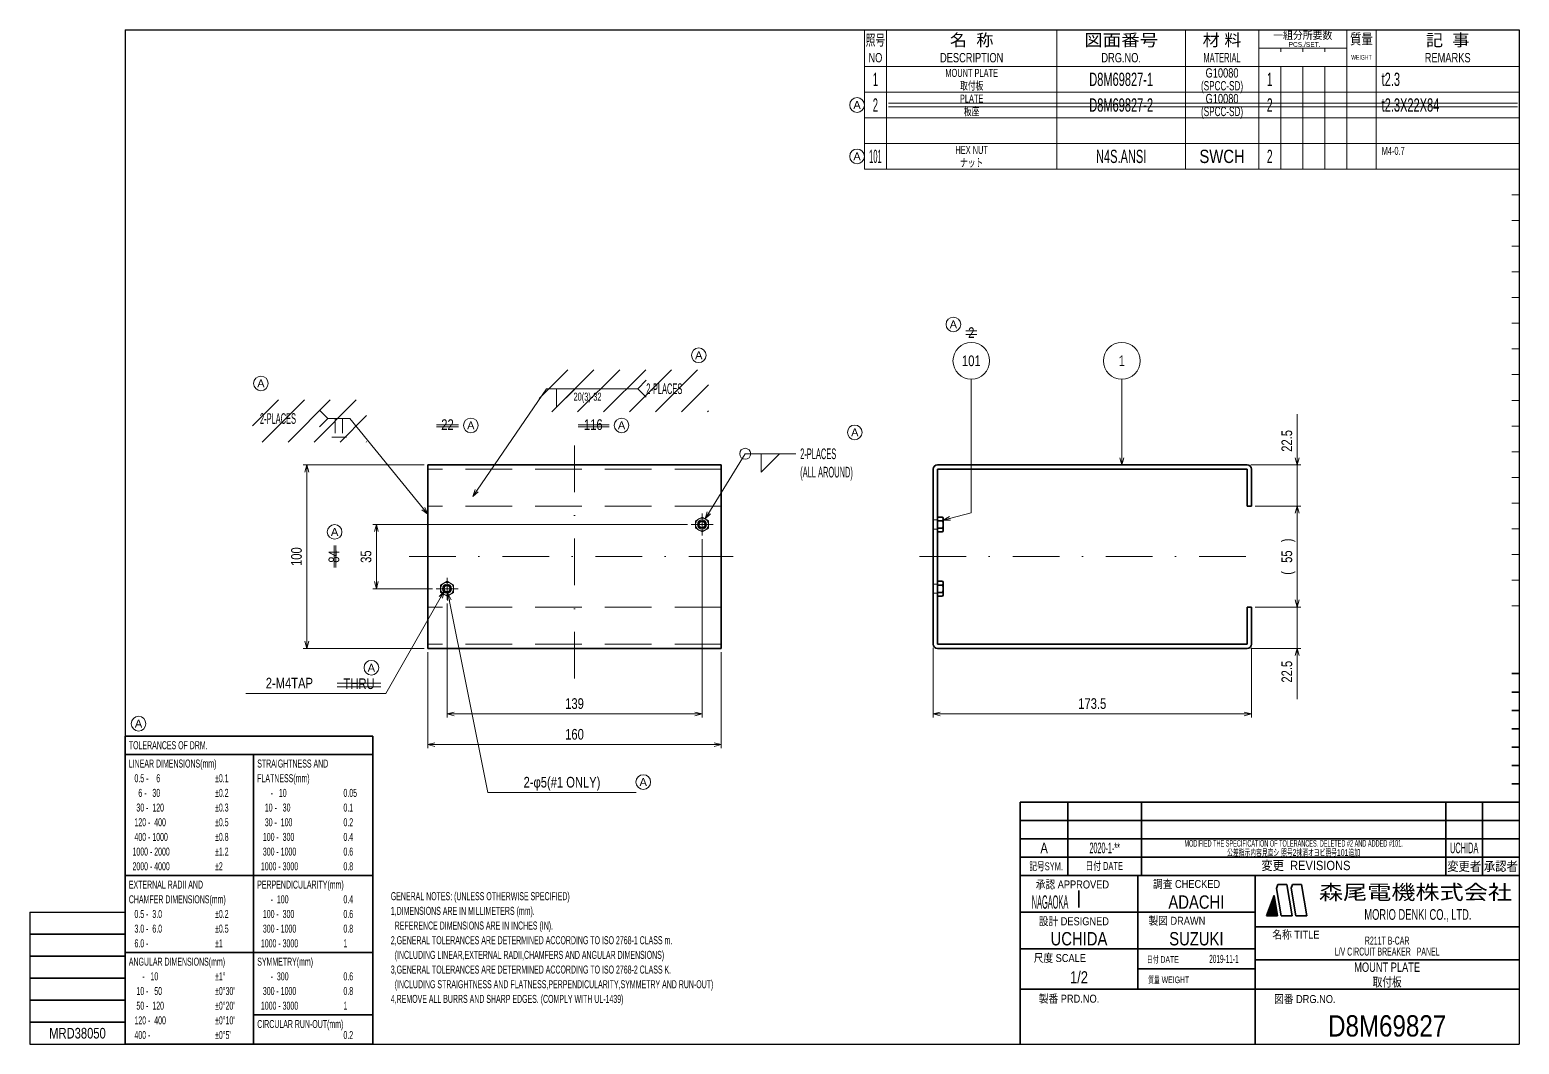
# Model space of a CAD drawing. Header units: millimetres. Extents: x 7 to 913, y 10 to 287.
# Drawn here: x 507 to 913, y 10.2 to 286.8 of the extents above; entities that cross this region are included whole.
import ezdxf
from ezdxf.enums import TextEntityAlignment as Align

# ---------------------------------------------------------------- set-up
doc = ezdxf.new("R2010")
doc.units = ezdxf.units.MM
doc.linetypes.add('DASHDOT', pattern=[25.3, 12.7, -6.3, 0, -6.3])
doc.linetypes.add('DASHED', pattern=[19, 12.7, -6.3])
for name, color, linetype in [('GR1_05', 7, 'Continuous'), ('GR1_06', 7, 'Continuous'), ('GR1_09', 7, 'Continuous'), ('GR1_15', 7, 'Continuous'), ('GR1_16', 7, 'Continuous'), ('図面枠D8M', 7, 'Continuous'), ('表題、部品表_01', 7, 'Continuous'), ('表題、部品表_02', 7, 'Continuous'), ('表題、部品表_03', 7, 'Continuous'), ('表題、部品表_Layer1', 7, 'Continuous')]:
    doc.layers.add(name, color=color, linetype=linetype)
doc.styles.add('HG丸ｺﾞｼｯｸM-PRO', font='')
doc.styles.get('HG丸ｺﾞｼｯｸM-PRO').set_extended_font_data('HG丸ｺﾞｼｯｸM-PRO')
pattern_1 = [(45, (0, 0), (-3.535534, 3.535534), [])]

# ---------------------------------------------------------------- blocks, each defined once
blk = doc.blocks.new('FXTIP_ARROW_S')
at = {"color": 0, "linetype": 'Continuous', "lineweight": -2}
for q in [(-1, 0), (-0.97, 0.26), (-0.97, -0.26)]:
    blk.add_line((0, 0), q, dxfattribs=at)
blk = doc.blocks.new('FXTIP_ARROW_E')
at = {"color": 0, "linetype": 'Continuous', "lineweight": -2}
for q in [(-1, 0), (-0.97, 0.26), (-0.97, -0.26)]:
    blk.add_line((0, 0), q, dxfattribs=at)
blk = doc.blocks.new('BLKF048')
at = {"layer": 'GR1_05', "color": 4, "linetype": 'Continuous', "lineweight": 13}
for p, q in [((590.28, 180.79), (590.28, 176.79)), ((592.28, 180.79), (592.28, 176.79)), ((589.32, 175.72), (593.32, 175.72))]:
    blk.add_line(p, q, dxfattribs=at)
blk = doc.blocks.new('BLKF049')
at = {"layer": 'GR1_06', "color": 3, "linetype": 'Continuous', "lineweight": 35}
for p, q in [((753.25, 167), (753.25, 119.3)), ((838.85, 168.15), (754.4, 168.15)), ((754.4, 119.3), (754.4, 167)), ((838.85, 167), (754.4, 167)), ((838.85, 167), (838.85, 156.9)), ((840, 156.9), (840, 167)), ((840, 156.9), (838.85, 156.9)), ((838.85, 129.4), (838.85, 119.3)), ((840, 129.4), (838.85, 129.4)), ((840, 119.3), (840, 129.4)), ((838.85, 119.3), (754.4, 119.3)), ((838.85, 118.15), (754.4, 118.15))]:
    blk.add_line(p, q, dxfattribs=at)
for centre, start, end in [((754.4, 167), 90, 180), ((838.85, 167), 0, 90), ((754.4, 119.3), 180, 270), ((838.85, 119.3), 270, 0)]:
    blk.add_arc(centre, 1.15, start, end, dxfattribs=at)
blk = doc.blocks.new('BLKF051')
at = {"layer": '図面枠D8M', "color": 4, "linetype": 'Continuous', "lineweight": 13}
for p, q in [((844.778471, 46.998727), (846.524087, 48.744343)), ((844.8594, 47.221078), (846.502888, 48.864566)), ((844.940329, 47.443428), (846.48169, 48.984789)), ((845.021258, 47.665778), (846.460491, 49.105012)), ((845.102186, 47.888128), (846.439293, 49.225235)), ((845.183115, 48.110479), (846.418094, 49.345457)), ((845.264044, 48.332829), (846.396896, 49.46568)), ((845.344973, 48.555179), (846.375697, 49.585903)), ((845.425902, 48.777529), (846.354499, 49.706126)), ((845.506831, 48.999879), (846.3333, 49.826349)), ((845.58776, 49.22223), (846.312102, 49.946572)), ((845.668689, 49.44458), (846.290903, 50.066794)), ((845.749617, 49.66693), (846.269705, 50.187017)), ((845.830546, 49.88928), (846.248506, 50.30724)), ((845.911475, 50.111631), (846.227307, 50.427463)), ((845.992404, 50.333981), (846.206109, 50.547686)), ((846.073333, 50.556331), (846.18491, 50.667909)), ((846.154262, 50.778681), (846.163712, 50.788131)), ((844.157871, 45.246757), (846.693675, 47.782561)), ((844.211969, 45.442276), (846.672477, 47.902784)), ((844.292898, 45.664626), (846.651278, 48.023006)), ((844.299292, 45.246757), (846.714874, 47.662338)), ((844.373827, 45.886976), (846.63008, 48.143229)), ((844.440714, 45.246757), (846.736072, 47.542115)), ((844.454756, 46.109327), (846.608881, 48.263452)), ((844.535684, 46.331677), (846.587682, 48.383675)), ((844.582135, 45.246757), (846.757271, 47.421892)), ((844.616613, 46.554027), (846.566484, 48.503898)), ((844.697542, 46.776377), (846.545285, 48.624121)), ((844.723556, 45.246757), (846.778469, 47.301669)), ((844.864978, 45.246757), (846.799668, 47.181447)), ((845.006399, 45.246757), (846.820866, 47.061224)), ((845.147821, 45.246757), (846.842065, 46.941001)), ((845.289242, 45.246757), (846.863263, 46.820778)), ((845.430663, 45.246757), (846.884462, 46.700555)), ((845.572085, 45.246757), (846.90566, 46.580332)), ((845.713506, 45.246757), (846.926859, 46.46011)), ((845.854927, 45.246757), (846.948057, 46.339887)), ((845.996349, 45.246757), (846.969256, 46.219664)), ((846.13777, 45.246757), (846.990455, 46.099441)), ((846.279191, 45.246757), (847.011653, 45.979218)), ((846.420613, 45.246757), (847.032852, 45.858995)), ((846.562034, 45.246757), (847.05405, 45.738773)), ((846.703455, 45.246757), (847.075249, 45.61855)), ((846.844877, 45.246757), (847.096447, 45.498327)), ((846.986298, 45.246757), (847.117646, 45.378104)), ((847.12772, 45.246757), (847.138844, 45.257881))]:
    blk.add_line(p, q, dxfattribs=at)
blk = doc.blocks.new('BLKF050')
at = {"layer": '図面枠D8M', "color": 2, "linetype": 'Continuous', "lineweight": 25}
for p, q in [((533, 286.75), (913, 286.75)), ((533, 286.75), (533, 10.25)), ((913, 286.75), (913, 10.25)), ((507, 46.25), (507, 10.25)), ((507, 46.25), (533, 46.25)), ((507, 10.25), (913, 10.25))]:
    blk.add_line(p, q, dxfattribs=at)
at = {"layer": '図面枠D8M', "color": 4, "linetype": 'Continuous', "lineweight": 13}
for p, q in [((913, 269.75), (911, 269.75)), ((913, 262.75), (911, 262.75)), ((913, 255.75), (911, 255.75)), ((913, 248.75), (911, 248.75)), ((913, 241.75), (911, 241.75)), ((913, 234.75), (911, 234.75)), ((913, 227.75), (911, 227.75)), ((913, 220.75), (911, 220.75)), ((913, 213.75), (911, 213.75)), ((913, 206.75), (911, 206.75)), ((913, 199.75), (911, 199.75)), ((913, 192.75), (911, 192.75)), ((913, 185.75), (911, 185.75)), ((913, 178.75), (911, 178.75)), ((913, 171.75), (911, 171.75)), ((913, 164.75), (911, 164.75)), ((913, 157.75), (911, 157.75)), ((913, 150.75), (911, 150.75)), ((913, 143.75), (911, 143.75)), ((913, 136.75), (911, 136.75)), ((911, 129.75), (913, 129.75))]:
    blk.add_line(p, q, dxfattribs=at)
at = {"layer": '図面枠D8M', "color": 3, "linetype": 'Continuous', "lineweight": 35}
for p, q in [((913, 111.25), (911, 111.25)), ((913, 106.25), (911, 106.25)), ((913, 101.25), (911, 101.25)), ((913, 96.25), (911, 96.25)), ((913, 91.25), (911, 91.25)), ((913, 86.25), (911, 86.25)), ((913, 81.25), (911, 81.25)), ((777, 76.25), (913, 76.25)), ((777, 76.25), (777, 10.25)), ((790, 76.25), (790, 56.25)), ((810, 76.25), (810, 56.25)), ((893, 76.25), (893, 56.25)), ((903, 76.25), (903, 56.25)), ((777, 71.25), (913, 71.25)), ((777, 66.25), (913, 66.25)), ((777, 61.25), (913, 61.25)), ((777, 56.25), (913, 56.25)), ((809, 56.25), (809, 25.25)), ((841, 56.25), (841, 10.25)), ((846.84, 52.65), (847.23, 53.75)), ((847.23, 53.75), (849.64, 53.75)), ((851.14, 45.25), (849.64, 53.75)), ((851.18, 53.75), (850.82, 52.76)), ((851.18, 53.75), (853.64, 53.75)), ((855.14, 45.25), (853.64, 53.75)), ((793, 52.17), (793, 47.48)), ((844.14, 45.25), (846.16, 50.8)), ((847.14, 45.25), (846.16, 50.8)), ((848.14, 45.25), (846.84, 52.65)), ((852.14, 45.25), (850.82, 52.76)), ((777, 46.25), (841, 46.25)), ((844.14, 45.25), (847.14, 45.25)), ((848.14, 45.25), (851.14, 45.25)), ((852.14, 45.25), (855.14, 45.25)), ((841, 42.25), (913, 42.25)), ((507, 40.25), (533, 40.25)), ((507, 34.25), (533, 34.25)), ((777, 36.25), (841, 36.25)), ((841, 33.25), (913, 33.25)), ((809, 30.75), (841, 30.75)), ((507, 28.25), (533, 28.25)), ((777, 25.25), (913, 25.25)), ((507, 22.25), (533, 22.25)), ((533, 16.25), (507, 16.25))]:
    blk.add_line(p, q, dxfattribs=at)
at = {"layer": '図面枠D8M', "color": 4, "linetype": 'Continuous', "lineweight": 13}
blk.add_blockref('BLKF051', (0, 0), dxfattribs=at)
at = {"layer": '図面枠D8M', "color": 4, "linetype": 'Continuous', "lineweight": 13, "style": 'HG丸ｺﾞｼｯｸM-PRO'}
for s, height, width, p in [('記号SYM.', 2.182, 0.69227, (784.03, 58.74)), ('日付 DATE', 2.182, 0.692507, (799.87, 58.83)), ('変更  REVISIONS', 2.5455, 0.887352, (854.85, 58.97)), ('変更者', 2.545, 0.887717, (898, 58.75)), ('承認者', 2.545, 0.887717, (908, 58.75)), ('承認 APPROVED', 2.1818, 0.863151, (791.21, 53.79)), ('調査 CHECKED', 2.182, 0.863174, (822.34, 53.92)), ('設計 DESIGNED', 2.1818, 0.862613, (791.61, 43.76)), ('製図 DRAWN', 2.182, 0.863099, (819.7, 43.9)), ('名称 TITLE', 2.182, 0.862489, (852.13, 40.11)), ('尺度 SCALE', 2.182, 0.862581, (787.78, 33.74)), ('日付 DATE', 1.818, 0.618255, (815.88, 33.34)), ('質量 WEIGHT', 1.818, 0.618812, (817.46, 27.8)), ('製番 PRD.NO.', 2.182, 0.863299, (790.29, 22.66)), ('図番 DRG.NO.', 2.182, 0.863083, (854.56, 22.56))]:
    blk.add_text(s, height=height, dxfattribs=dict(at, width=width)).set_placement(p, align=Align.MIDDLE_CENTER)
at = {"layer": '図面枠D8M', "color": 2, "linetype": 'Continuous', "lineweight": 25, "style": 'HG丸ｺﾞｼｯｸM-PRO', "width": 1.206081}
blk.add_text('森尾電機株式会社', height=4, dxfattribs=at).set_placement((884.72, 51.68), align=Align.MIDDLE_CENTER)
at = {"layer": '図面枠D8M', "color": 3, "linetype": 'Continuous', "lineweight": 35, "style": 'HG丸ｺﾞｼｯｸM-PRO', "width": 0.652197}
blk.add_text('MORIO DENKI CO., LTD.', height=2.9091, dxfattribs=at).set_placement((885.38, 45.61), align=Align.MIDDLE_CENTER)
blk = doc.blocks.new('BLKF052')
at = {"layer": '図面枠D8M', "color": 3, "linetype": 'Continuous', "lineweight": 35, "style": 'HG丸ｺﾞｼｯｸM-PRO'}
for s, height, width, p in [('A', 2.91, 0.782973, (783.5, 63.75)), ('2020-1-**', 2.909, 0.488281, (800, 63.75)), ('MODIFIED THE SPECIFICATION OF TOLERANCES. DELETED #2 AND ADDED #101.', 1.8182, 0.497779, (851.5, 65)), ('UCHIDA', 2.909, 0.415827, (898, 63.75)), ('NAGAOKA', 3.636, 0.414524, (785.11, 49)), ('ADACHI', 3.636, 0.830909, (825, 49)), ('UCHIDA', 3.636, 0.830691, (793, 39)), ('SUZUKI', 3.636, 0.831098, (825, 39)), ('L/V CIRCUIT BREAKER\u3000PANEL', 2.1818, 0.522183, (877, 35.5)), ('R211T B-CAR', 2.1818, 0.521736, (877, 38.5)), ('2019-11-1', 2.182, 0.482367, (832.5, 33.5)), ('MOUNT PLATE', 2.5455, 0.741539, (877, 31.25)), ('1/2', 3.273, 0.80628, (793, 28.5)), ('D8M69827', 5.818, 0.845432, (877, 15.25))]:
    blk.add_text(s, height=height, dxfattribs=dict(at, width=width)).set_placement(p, align=Align.MIDDLE_CENTER)
blk = doc.blocks.new('BLKF053')
at = {"layer": '表題、部品表_02', "color": 4, "linetype": 'Continuous', "lineweight": 13}
for p, q in [((734.5, 276.75), (734.5, 269.75)), ((734.5, 276.75), (913, 276.75)), ((740.5, 276.75), (740.5, 269.75)), ((787, 276.75), (787, 269.75)), ((822, 276.75), (822, 269.75)), ((842, 276.75), (842, 269.75)), ((848, 276.75), (848, 269.75)), ((854, 276.75), (854, 269.75)), ((860, 269.75), (860, 276.75)), ((866, 276.75), (866, 269.75)), ((874, 276.75), (874, 269.75)), ((913, 276.75), (913, 269.75)), ((734.5, 269.75), (913, 269.75))]:
    blk.add_line(p, q, dxfattribs=at)
blk = doc.blocks.new('BLKF055')
at = {"layer": '表題、部品表_02', "color": 4, "linetype": 'Continuous', "lineweight": 13}
for p, q in [((734.5, 269.75), (734.5, 262.75)), ((734.5, 269.75), (913, 269.75)), ((740.5, 269.75), (740.5, 262.75)), ((787, 269.75), (787, 262.75)), ((822, 269.75), (822, 262.75)), ((842, 269.75), (842, 262.75)), ((848, 269.75), (848, 262.75)), ((854, 269.75), (854, 262.75)), ((860, 262.75), (860, 269.75)), ((866, 269.75), (866, 262.75)), ((874, 269.75), (874, 262.75)), ((913, 269.75), (913, 262.75)), ((734.5, 262.75), (913, 262.75))]:
    blk.add_line(p, q, dxfattribs=at)
blk = doc.blocks.new('BLKF058')
at = {"layer": '表題、部品表_01', "color": 4, "linetype": 'Continuous', "lineweight": 13}
for p, q in [((734.5, 286.75), (734.5, 276.75)), ((734.5, 286.75), (913, 286.75)), ((740.5, 286.75), (740.5, 276.75)), ((787, 286.75), (787, 276.75)), ((822, 286.75), (822, 276.75)), ((842, 286.75), (842, 276.75)), ((866, 286.75), (866, 276.75)), ((874, 286.75), (874, 276.75)), ((913, 286.75), (913, 276.75)), ((842, 281.75), (866, 281.75)), ((848, 280.75), (848, 281.75)), ((854, 281.75), (854, 280.75)), ((860, 281.75), (860, 280.75)), ((734.5, 276.75), (913, 276.75))]:
    blk.add_line(p, q, dxfattribs=at)
at = {"layer": '表題、部品表_01', "color": 3, "linetype": 'Continuous', "lineweight": 35, "style": 'HG丸ｺﾞｼｯｸM-PRO'}
for s, height, width, p in [('照号', 2.909, 0.651535, (737.5, 283.95)), ('名  称', 3.273, 1.042426, (763.75, 283.95)), ('図面番号', 3.273, 1.127518, (804.5, 283.95)), ('材 料', 3.273, 1.042439, (832, 283.95)), ('一組分所要数', 2.036, 0.966638, (854, 285.25)), ('質量', 2.909, 0.781842, (870, 284.25)), ('記  事', 3.273, 1.042426, (893.5, 283.95)), ('NO', 2.545, 0.740841, (737.5, 279.15)), ('DESCRIPTION', 2.5455, 0.741365, (763.75, 279.15)), ('DRG.NO.', 2.545, 0.741189, (804.5, 279.15)), ('MATERIAL', 2.545, 0.594756, (832, 279.15)), ('PCS./SET.', 1.309, 0.862935, (854.5, 282.75)), ('REMARKS', 2.545, 0.742803, (893.5, 279.15)), ('WEIGHT', 1.309, 0.635507, (870, 279.25))]:
    blk.add_text(s, height=height, dxfattribs=dict(at, width=width)).set_placement(p, align=Align.MIDDLE_CENTER)
blk = doc.blocks.new('BLKF057')
at = {"layer": '表題、部品表_01', "color": 3, "linetype": 'Continuous', "lineweight": 13}
blk.add_blockref('BLKF058', (0, 0), dxfattribs=at)
blk = doc.blocks.new('BLKF059')
at = {"layer": '図面枠D8M', "color": 3, "linetype": 'Continuous', "lineweight": 35}
for p, q in [((533, 94.25), (600.5, 94.25)), ((533, 94.25), (533, 10.25)), ((600.5, 10.25), (600.5, 94.25)), ((533, 89.25), (600.5, 89.25)), ((568, 10.25), (568, 89.25)), ((533, 56.25), (568, 56.25)), ((568, 56.25), (600.5, 56.25)), ((533, 35.25), (568, 35.25)), ((568, 35.25), (600.5, 35.25)), ((568, 18.25), (600.5, 18.25)), ((533, 10.25), (600.5, 10.25))]:
    blk.add_line(p, q, dxfattribs=at)
at = {"layer": '図面枠D8M', "color": 4, "linetype": 'Continuous', "lineweight": 13, "style": 'HG丸ｺﾞｼｯｸM-PRO'}
for s, height, width, p in [('TOLERANCES OF DRM.', 2.1818, 0.522208, (534, 91.75)), ('LINEAR DIMENSIONS(mm)', 2.1818, 0.521664, (534, 86.75)), ('STRAIGHTNESS AND', 2.1818, 0.521949, (569, 86.75)), (' 0.5 -    6', 2.1818, 0.524049, (535, 82.75)), ('±0.1', 2.182, 0.52198, (557.5, 82.75)), ('FLATNESS(mm)', 2.1818, 0.521994, (569, 82.75)), ('   6 -   30', 2.1818, 0.52397, (535, 78.75)), ('±0.2', 2.182, 0.52198, (557.5, 78.75)), ('     -   10', 2.1818, 0.524651, (570, 78.75)), ('0.05', 2.182, 0.52205, (592.5, 78.75)), ('  30 -  120', 2.1818, 0.522893, (535, 74.75)), ('±0.3', 2.182, 0.52198, (557.5, 74.75)), ('  10 -   30', 2.1818, 0.523391, (570, 74.75)), ('0.1', 2.182, 0.522424, (592.5, 74.75)), (' 120 -  400', 2.1818, 0.52246, (535, 70.75)), ('±0.5', 2.182, 0.52198, (557.5, 70.75)), ('  30 -  100', 2.1818, 0.522893, (570, 70.75)), ('0.2', 2.182, 0.522424, (592.5, 70.75)), (' 400 - 1000', 2.1818, 0.52208, (535, 66.75)), ('±0.8', 2.182, 0.52198, (557.5, 66.75)), (' 100 -  300', 2.1818, 0.52246, (570, 66.75)), ('0.4', 2.182, 0.522424, (592.5, 66.75)), ('1000 - 2000', 2.1818, 0.521744, (535, 62.75)), ('±1.2', 2.182, 0.52198, (557.5, 62.75)), (' 300 - 1000', 2.1818, 0.52208, (570, 62.75)), ('0.6', 2.182, 0.522424, (592.5, 62.75)), ('2000 - 4000', 2.1818, 0.521744, (535, 58.75)), ('±2', 2.182, 0.521216, (557.5, 58.75)), ('1000 - 3000', 2.1818, 0.521744, (570, 58.75)), ('0.8', 2.182, 0.522424, (592.5, 58.75)), ('EXTERNAL RADII AND', 2.1818, 0.522426, (534, 53.75)), ('PERPENDICULARITY(mm)', 2.1818, 0.521822, (569, 53.75)), ('CHAMFER DIMENSIONS(mm)', 2.1818, 0.521615, (534, 49.75)), ('     -  100', 2.1818, 0.52397, (570, 49.75)), ('0.4', 2.182, 0.522424, (592.5, 49.75)), (' 0.5 -  3.0', 2.1818, 0.523514, (535, 45.75)), ('±0.2', 2.182, 0.52198, (557.5, 45.75)), (' 100 -  300', 2.1818, 0.52246, (570, 45.75)), ('0.6', 2.182, 0.522424, (592.5, 45.75)), (' 3.0 -  6.0', 2.1818, 0.523514, (535, 41.75)), ('±0.5', 2.182, 0.52198, (557.5, 41.75)), (' 300 - 1000', 2.1818, 0.52208, (570, 41.75)), ('0.8', 2.182, 0.522424, (592.5, 41.75)), (' 6.0 -', 2.182, 0.523279, (535, 37.75)), ('±1', 2.182, 0.521216, (557.5, 37.75)), ('1000 - 3000', 2.1818, 0.521744, (570, 37.75)), ('1', 2.18, 0.521199, (592.5, 37.75)), ('ANGULAR DIMENSIONS(mm)', 2.1818, 0.521887, (534, 32.75)), ('SYMMETRY(mm)', 2.1818, 0.521222, (569, 32.75)), ('     -   10', 2.1818, 0.524651, (535, 28.75)), ('±1°', 2.182, 0.52122, (557.5, 28.75)), ('     -  300', 2.1818, 0.52397, (570, 28.75)), ('0.6', 2.182, 0.522424, (592.5, 28.75)), ('  10 -   50', 2.1818, 0.523391, (535, 24.75)), ("±0°30'", 2.182, 0.521679, (557.5, 24.75)), (' 300 - 1000', 2.1818, 0.52208, (570, 24.75)), ('0.8', 2.182, 0.522424, (592.5, 24.75)), ('  50 -  120', 2.1818, 0.522893, (535, 20.75)), ("±0°20'", 2.182, 0.521679, (557.5, 20.75)), ('1000 - 3000', 2.1818, 0.521744, (570, 20.75)), ('1', 2.18, 0.521199, (592.5, 20.75)), (' 120 -  400', 2.1818, 0.52246, (535, 16.75)), ("±0°10'", 2.182, 0.521679, (557.5, 16.75)), ('CIRCULAR RUN-OUT(mm)', 2.1818, 0.521639, (569, 15.75)), (' 400 -', 2.182, 0.52234, (535, 12.75)), ("±0°5'", 2.182, 0.521776, (557.5, 12.75)), ('0.2', 2.182, 0.522424, (592.5, 12.75))]:
    blk.add_text(s, height=height, dxfattribs=dict(at, width=width)).set_placement(p, align=Align.MIDDLE_LEFT)
blk = doc.blocks.new('BLKF060')
at = {"layer": '表題、部品表_Layer1', "color": 4, "linetype": 'Continuous', "lineweight": 13}
blk.add_circle((536.64, 97.62), 2, dxfattribs=at)
at = {"layer": '表題、部品表_Layer1', "color": 4, "linetype": 'Continuous', "lineweight": 13, "style": 'HG丸ｺﾞｼｯｸM-PRO', "width": 1.042301}
blk.add_text('A', height=2.18, dxfattribs=at).set_placement((536.64, 97.62), align=Align.MIDDLE_CENTER)
blk = doc.blocks.new('BLKF061')
at = {"layer": '表題、部品表_02', "color": 4, "linetype": 'Continuous', "lineweight": 13}
for p, q in [((734.5, 255.75), (734.5, 248.75)), ((734.5, 255.75), (913, 255.75)), ((740.5, 255.75), (740.5, 248.75)), ((787, 255.75), (787, 248.75)), ((822, 255.75), (822, 248.75)), ((842, 255.75), (842, 248.75)), ((848, 255.75), (848, 248.75)), ((854, 255.75), (854, 248.75)), ((860, 248.75), (860, 255.75)), ((866, 255.75), (866, 248.75)), ((874, 255.75), (874, 248.75)), ((913, 255.75), (913, 248.75)), ((734.5, 248.75), (913, 248.75))]:
    blk.add_line(p, q, dxfattribs=at)
blk = doc.blocks.new('BLKF063')
at = {"layer": '表題、部品表_02', "color": 4, "linetype": 'Continuous', "lineweight": 13}
for p, q in [((734.5, 262.75), (734.5, 255.75)), ((734.5, 262.75), (913, 262.75)), ((740.5, 262.75), (740.5, 255.75)), ((787, 262.75), (787, 255.75)), ((822, 262.75), (822, 255.75)), ((842, 262.75), (842, 255.75)), ((848, 262.75), (848, 255.75)), ((854, 262.75), (854, 255.75)), ((860, 255.75), (860, 262.75)), ((866, 262.75), (866, 255.75)), ((874, 262.75), (874, 255.75)), ((913, 262.75), (913, 255.75)), ((734.5, 255.75), (913, 255.75))]:
    blk.add_line(p, q, dxfattribs=at)
blk = doc.blocks.new('BLKF064')
at = {"layer": '表題、部品表_Layer1', "color": 4, "linetype": 'Continuous', "lineweight": 13}
blk.add_circle((732.5, 252.25), 2, dxfattribs=at)
at = {"layer": '表題、部品表_Layer1', "color": 4, "linetype": 'Continuous', "lineweight": 13, "style": 'HG丸ｺﾞｼｯｸM-PRO', "width": 1.042301}
blk.add_text('A', height=2.18, dxfattribs=at).set_placement((732.5, 252.25), align=Align.MIDDLE_CENTER)
blk = doc.blocks.new('BLKF065')
at = {"layer": '表題、部品表_Layer1', "color": 4, "linetype": 'Continuous', "lineweight": 13}
blk.add_circle((732.5, 266.25), 2, dxfattribs=at)
at = {"layer": '表題、部品表_Layer1', "color": 4, "linetype": 'Continuous', "lineweight": 13, "style": 'HG丸ｺﾞｼｯｸM-PRO', "width": 1.042301}
blk.add_text('A', height=2.18, dxfattribs=at).set_placement((732.5, 266.25), align=Align.MIDDLE_CENTER)
blk = doc.blocks.new('BLKF066')
at = {"layer": 'GR1_05', "color": 4, "linetype": 'Continuous', "lineweight": 13}
blk.add_circle((689.36, 198.03), 2, dxfattribs=at)
at = {"layer": 'GR1_05', "color": 4, "linetype": 'Continuous', "lineweight": 13, "style": 'HG丸ｺﾞｼｯｸM-PRO', "width": 1.042301}
blk.add_text('A', height=2.18, dxfattribs=at).set_placement((689.36, 198.03), align=Align.MIDDLE_CENTER)
blk = doc.blocks.new('BLKF067')
at = {"layer": 'GR1_05', "color": 4, "linetype": 'Continuous', "lineweight": 13}
blk.add_circle((590.1, 149.89), 2, dxfattribs=at)
at = {"layer": 'GR1_05', "color": 4, "linetype": 'Continuous', "lineweight": 13, "style": 'HG丸ｺﾞｼｯｸM-PRO', "width": 1.042301}
blk.add_text('A', height=2.18, rotation=360, dxfattribs=at).set_placement((590.1, 149.89), align=Align.MIDDLE_CENTER)
blk = doc.blocks.new('BLKF068')
at = {"layer": 'GR1_05', "color": 4, "linetype": 'Continuous', "lineweight": 13}
blk.add_circle((627.22, 178.91), 2, dxfattribs=at)
at = {"layer": 'GR1_05', "color": 4, "linetype": 'Continuous', "lineweight": 13, "style": 'HG丸ｺﾞｼｯｸM-PRO', "width": 1.042301}
blk.add_text('A', height=2.18, rotation=360, dxfattribs=at).set_placement((627.22, 178.91), align=Align.MIDDLE_CENTER)
blk = doc.blocks.new('BLKF069')
at = {"layer": 'GR1_05', "color": 4, "linetype": 'Continuous', "lineweight": 13}
blk.add_circle((668.31, 178.91), 2, dxfattribs=at)
at = {"layer": 'GR1_05', "color": 4, "linetype": 'Continuous', "lineweight": 13, "style": 'HG丸ｺﾞｼｯｸM-PRO', "width": 1.042301}
blk.add_text('A', height=2.18, rotation=360, dxfattribs=at).set_placement((668.31, 178.91), align=Align.MIDDLE_CENTER)
blk = doc.blocks.new('BLKF070')
at = {"layer": 'GR1_09', "color": 4, "linetype": 'DASHED', "lineweight": 13}
for p, q in [((620.74, 136.42), (618.99, 135.41)), ((618.99, 135.41), (618.99, 133.39)), ((622.49, 135.41), (620.74, 136.42)), ((622.49, 133.39), (622.49, 135.41)), ((618.99, 133.39), (620.74, 132.38)), ((620.74, 132.38), (622.49, 133.39))]:
    blk.add_line(p, q, dxfattribs=at)
blk.add_circle((620.74, 134.4), 1.75, dxfattribs=at)
at = {"layer": 'GR1_09', "color": 201, "linetype": 'Continuous', "lineweight": 13}
for radius in [1, 0.8]:
    blk.add_circle((620.74, 134.4), radius, dxfattribs=at)
blk = doc.blocks.new('BLKF071')
at = {"layer": 'GR1_09', "color": 4, "linetype": 'DASHED', "lineweight": 13}
for p, q in [((690.24, 153.92), (688.49, 152.91)), ((688.49, 152.91), (688.49, 150.89)), ((688.49, 150.89), (690.24, 149.88)), ((691.99, 152.91), (690.24, 153.92)), ((690.24, 149.88), (691.99, 150.89)), ((691.99, 150.89), (691.99, 152.91))]:
    blk.add_line(p, q, dxfattribs=at)
blk.add_circle((690.24, 151.9), 1.75, dxfattribs=at)
at = {"layer": 'GR1_09', "color": 201, "linetype": 'Continuous', "lineweight": 13}
for radius in [1, 0.8]:
    blk.add_circle((690.24, 151.9), radius, dxfattribs=at)
blk = doc.blocks.new('BLKF072')
at = {"layer": 'GR1_05', "color": 4, "linetype": 'Continuous', "lineweight": 13}
blk.add_circle((570, 190.35), 2, dxfattribs=at)
at = {"layer": 'GR1_05', "color": 4, "linetype": 'Continuous', "lineweight": 13, "style": 'HG丸ｺﾞｼｯｸM-PRO', "width": 1.042301}
blk.add_text('A', height=2.18, rotation=360, dxfattribs=at).set_placement((570, 190.35), align=Align.MIDDLE_CENTER)
blk = doc.blocks.new('BLKF073')
at = {"layer": 'GR1_05', "color": 4, "linetype": 'Continuous', "lineweight": 13}
blk.add_circle((758.76, 206.43), 2, dxfattribs=at)
at = {"layer": 'GR1_05', "color": 4, "linetype": 'Continuous', "lineweight": 13, "style": 'HG丸ｺﾞｼｯｸM-PRO', "width": 1.042301}
blk.add_text('A', height=2.18, rotation=360, dxfattribs=at).set_placement((758.76, 206.43), align=Align.MIDDLE_CENTER)
blk = doc.blocks.new('BLKF074')
at = {"layer": 'GR1_05', "color": 4, "linetype": 'Continuous', "lineweight": 13}
blk.add_circle((731.89, 177.01), 2, dxfattribs=at)
at = {"layer": 'GR1_05', "color": 4, "linetype": 'Continuous', "lineweight": 13, "style": 'HG丸ｺﾞｼｯｸM-PRO', "width": 1.042301}
blk.add_text('A', height=2.18, dxfattribs=at).set_placement((731.89, 177.01), align=Align.MIDDLE_CENTER)
blk = doc.blocks.new('BLKF075')
at = {"layer": 'GR1_05', "color": 4, "linetype": 'Continuous', "lineweight": 13}
blk.add_circle((600.11, 112.86), 2, dxfattribs=at)
at = {"layer": 'GR1_05', "color": 4, "linetype": 'Continuous', "lineweight": 13, "style": 'HG丸ｺﾞｼｯｸM-PRO', "width": 1.042301}
blk.add_text('A', height=2.18, rotation=360, dxfattribs=at).set_placement((600.11, 112.86), align=Align.MIDDLE_CENTER)
blk = doc.blocks.new('BLKF076')
at = {"layer": 'GR1_09', "color": 3, "linetype": 'Continuous', "lineweight": 35}
for p, q in [((754.4, 153.65), (754.55, 153.92)), ((754.4, 150.15), (754.4, 153.65)), ((754.55, 153.92), (755.84, 153.92)), ((755.84, 152.91), (754.55, 152.91)), ((755.84, 150.89), (754.55, 150.89)), ((755.84, 153.92), (756, 153.65)), ((756, 153.65), (756, 150.15)), ((754.55, 149.88), (754.4, 150.15)), ((755.84, 149.88), (754.55, 149.88)), ((756, 150.15), (755.84, 149.88))]:
    blk.add_line(p, q, dxfattribs=at)
for centre, radius, start, end in [((755.29, 153.42), 0.895, 145.6158, 214.3842), ((757.74, 151.9), 3.34, 162.412, 197.588), ((755.29, 150.39), 0.895, 145.6158, 214.3842), ((755.1, 153.42), 0.895, 325.6158, 34.3842), ((752.65, 151.9), 3.34, 342.412, 17.588), ((755.1, 150.39), 0.895, 325.6158, 34.3842)]:
    blk.add_arc(centre, radius, start, end, dxfattribs=at)
blk = doc.blocks.new('BLKF077')
at = {"layer": 'GR1_09', "color": 3, "linetype": 'Continuous', "lineweight": 35}
for p, q in [((754.4, 136.15), (754.55, 136.42)), ((754.4, 132.65), (754.4, 136.15)), ((754.55, 136.42), (755.84, 136.42)), ((755.84, 135.41), (754.55, 135.41)), ((755.84, 136.42), (756, 136.15)), ((756, 136.15), (756, 132.65)), ((754.55, 132.38), (754.4, 132.65)), ((755.84, 133.39), (754.55, 133.39)), ((755.84, 132.38), (754.55, 132.38)), ((756, 132.65), (755.84, 132.38))]:
    blk.add_line(p, q, dxfattribs=at)
for centre, radius, start, end in [((755.29, 135.92), 0.895, 145.6158, 214.3842), ((757.74, 134.4), 3.34, 162.412, 197.588), ((755.1, 135.92), 0.895, 325.6158, 34.3842), ((752.65, 134.4), 3.34, 342.412, 17.588), ((755.29, 132.89), 0.895, 145.6158, 214.3842), ((755.1, 132.89), 0.895, 325.6158, 34.3842)]:
    blk.add_arc(centre, radius, start, end, dxfattribs=at)
blk = doc.blocks.new('BLKF078')
at = {"layer": 'GR1_05', "color": 4, "linetype": 'Continuous', "lineweight": 13}
blk.add_circle((674.22, 81.7), 2, dxfattribs=at)
at = {"layer": 'GR1_05', "color": 4, "linetype": 'Continuous', "lineweight": 13, "style": 'HG丸ｺﾞｼｯｸM-PRO', "width": 1.042301}
blk.add_text('A', height=2.18, rotation=360, dxfattribs=at).set_placement((674.22, 81.7), align=Align.MIDDLE_CENTER)

msp = doc.modelspace()

# ---------------------------------------------------------------- hatches: boundary and pattern name
at = {"layer": 'GR1_05', "linetype": 'Continuous', "lineweight": 13}
h = msp.add_hatch(dxfattribs=at)
h.set_pattern_fill('_USER', color=4, scale=5, angle=45, style=0, pattern_type=0)
h.set_pattern_definition(pattern_1)
h.paths.add_polyline_path([(692.05, 194.06), (647.78, 194.06), (644.94, 182.58), (692.05, 182.58)], flags=0)
h = msp.add_hatch(dxfattribs=at)
h.set_pattern_fill('_USER', color=4, scale=5, angle=45, style=0, pattern_type=0)
h.set_pattern_definition(pattern_1)
h.paths.add_polyline_path([(598.8, 185.87), (569.49, 185.87), (566.65, 174.39), (598.8, 174.39)], flags=0)

# ---------------------------------------------------------------- linework, layer by layer
at = {"layer": 'GR1_05', "color": 4, "linetype": 'Continuous', "lineweight": 13}
for p, q in [((762.17, 204.71), (765.13, 204.71)), ((762.17, 203.71), (765.13, 203.71)), ((675.02, 191.21), (672.72, 188.92)), ((627.74, 159.54), (647.83, 188.92)), ((647.83, 188.92), (672.72, 188.92)), ((650.62, 188.92), (650.62, 183.92)), ((650.62, 183.92), (655.62, 188.92)), ((675.02, 186.63), (672.72, 188.92)), ((585.96, 183.08), (588.25, 180.79)), ((585.96, 178.49), (588.25, 180.79)), ((594.24, 180.79), (588.25, 180.79)), ((615.49, 154.75), (594.24, 180.79)), ((617.9, 179.05), (623.82, 179.05)), ((656.5, 179.05), (664.92, 179.05)), ((617.9, 178.55), (623.82, 178.55)), ((656.5, 178.55), (664.92, 178.55)), ((589.96, 140.22), (589.96, 146.14)), ((590.46, 140.22), (590.46, 146.14)), ((590.81, 108.69), (602.65, 108.69)), ((590.81, 107.69), (602.65, 107.69))]:
    msp.add_line(p, q, dxfattribs=at)
at = {"layer": 'GR1_06', "color": 4, "linetype": 'DASHDOT', "lineweight": 13}
for p, q in [((655.49, 109.96), (655.49, 175.31)), ((690.24, 154.9), (690.24, 148.9)), ((693.24, 151.9), (687.24, 151.9)), ((610.44, 143.15), (698.72, 143.15)), ((749.55, 143.15), (843.2, 143.15)), ((623.74, 134.4), (617.74, 134.4)), ((620.74, 137.4), (620.74, 131.4))]:
    msp.add_line(p, q, dxfattribs=at)
at = {"layer": 'GR1_06', "color": 4, "linetype": 'Continuous', "lineweight": 13}
for p, q in [((691.11, 153.42), (702.01, 171.18)), ((702.01, 171.18), (715.85, 171.18)), ((706.33, 171.18), (706.33, 166.18)), ((706.33, 166.18), (711.33, 171.18))]:
    msp.add_line(p, q, dxfattribs=at)
at = {"layer": 'GR1_06', "color": 3, "linetype": 'Continuous', "lineweight": 35}
for p, q in [((615.49, 118.15), (615.49, 168.15)), ((695.49, 168.15), (615.49, 168.15)), ((695.49, 118.15), (695.49, 168.15)), ((695.49, 118.15), (615.49, 118.15))]:
    msp.add_line(p, q, dxfattribs=at)
at = {"layer": 'GR1_06', "color": 4, "linetype": 'DASHED', "lineweight": 13}
for p, q in [((695.49, 167), (615.49, 167)), ((695.49, 156.9), (615.49, 156.9)), ((754.4, 153.15), (753.25, 153.15)), ((754.4, 150.65), (753.25, 150.65)), ((754.4, 135.65), (753.25, 135.65)), ((754.4, 133.15), (753.25, 133.15)), ((695.49, 129.4), (615.49, 129.4)), ((695.49, 119.3), (615.49, 119.3))]:
    msp.add_line(p, q, dxfattribs=at)
at = {"layer": 'GR1_06', "color": 4, "linetype": 'Continuous', "lineweight": 13}
msp.add_circle((702.01, 171.18), 1.5, dxfattribs=at)
at = {"layer": 'GR1_06', "color": 201, "linetype": 'Continuous', "lineweight": 13}
for centre in [(690.24, 151.9), (620.74, 134.4)]:
    msp.add_circle(centre, 1.25, dxfattribs=at)
at = {"layer": 'GR1_15', "color": 6, "linetype": 'Continuous', "lineweight": 13}
for p, q in [((763.65, 155.13), (763.65, 191.52)), ((804.67, 168.15), (804.67, 191.52)), ((756, 153.05), (763.65, 155.13))]:
    msp.add_line(p, q, dxfattribs=at)
for centre in [(763.65, 196.52), (804.67, 196.52)]:
    msp.add_circle(centre, 5, dxfattribs=at)
at = {"layer": 'GR1_16', "color": 254, "linetype": 'Continuous', "lineweight": 13}
for p, q in [((852.48, 168.15), (852.48, 181.99)), ((614.49, 168.15), (581.51, 168.15)), ((582.51, 118.15), (582.51, 168.15)), ((839.85, 168.15), (853.48, 168.15)), ((852.48, 156.9), (852.48, 168.15)), ((841, 156.9), (853.48, 156.9)), ((852.48, 129.4), (852.48, 156.9)), ((686.24, 151.9), (600.47, 151.9)), ((601.47, 134.4), (601.47, 151.9)), ((690.24, 147.9), (690.24, 99.27)), ((616.74, 134.4), (600.47, 134.4)), ((620.74, 130.4), (620.74, 99.27)), ((841, 129.4), (853.48, 129.4)), ((852.48, 118.15), (852.48, 129.4)), ((614.49, 118.15), (581.51, 118.15)), ((753.25, 118.3), (753.25, 99.27)), ((839.85, 118.15), (853.48, 118.15)), ((840, 118.3), (840, 99.27)), ((852.48, 104.31), (852.48, 118.15)), ((615.49, 117.15), (615.49, 90.9)), ((695.49, 117.15), (695.49, 90.9)), ((620.74, 100.27), (690.24, 100.27)), ((753.25, 100.27), (840, 100.27)), ((615.49, 91.9), (695.49, 91.9))]:
    msp.add_line(p, q, dxfattribs=at)
at = {"layer": 'GR1_16', "color": 4, "linetype": 'Continuous', "lineweight": 13}
for p, q in [((619.98, 133.74), (604.02, 105.85)), ((620.98, 133.18), (631.83, 78.84)), ((604.02, 105.85), (565.92, 105.85)), ((631.83, 78.84), (672.31, 78.84))]:
    msp.add_line(p, q, dxfattribs=at)
at = {"layer": '表題、部品表_Layer1', "color": 4, "linetype": 'Continuous', "lineweight": 13}
for p, q in [((741.12, 266.75), (912.5, 266.75)), ((741.12, 265.75), (912.5, 265.75))]:
    msp.add_line(p, q, dxfattribs=at)

# ---------------------------------------------------------------- block references
at = {"layer": 'GR1_05', "color": 4, "linetype": 'Continuous', "lineweight": 13}
for name in ['BLKF073', 'BLKF066', 'BLKF072', 'BLKF048', 'BLKF068', 'BLKF069', 'BLKF074', 'BLKF067', 'BLKF075', 'BLKF078']:
    msp.add_blockref(name, (0, 0), dxfattribs=at)
at = {"layer": 'GR1_05', "color": 4, "linetype": 'Continuous', "lineweight": 13, "xscale": 2, "yscale": 2}
for p, rotation in [((627.74, 159.54), 235.6313944359738), ((615.49, 154.75), 309.2151177779391)]:
    msp.add_blockref('FXTIP_ARROW_S', p, dxfattribs=dict(at, rotation=rotation))
at = {"layer": 'GR1_06', "color": 3, "linetype": 'Continuous', "lineweight": 35}
msp.add_blockref('BLKF049', (0, 0), dxfattribs=at)
at = {"layer": 'GR1_06', "color": 4, "linetype": 'Continuous', "lineweight": 13, "xscale": 2, "yscale": 2, "rotation": 238.4610399166797}
msp.add_blockref('FXTIP_ARROW_S', (691.11, 153.42), dxfattribs=at)
at = {"layer": 'GR1_09', "color": 4, "linetype": 'DASHED', "lineweight": 13}
for name in ['BLKF071', 'BLKF070']:
    msp.add_blockref(name, (0, 0), dxfattribs=at)
at = {"layer": 'GR1_09', "color": 3, "linetype": 'Continuous', "lineweight": 35}
for name in ['BLKF076', 'BLKF077']:
    msp.add_blockref(name, (0, 0), dxfattribs=at)
at = {"layer": 'GR1_15', "color": 6, "linetype": 'Continuous', "lineweight": 13, "xscale": 2, "yscale": 2}
for p, rotation in [((804.67, 168.15), 270), ((756, 153.05), 195.1917287770937)]:
    msp.add_blockref('FXTIP_ARROW_S', p, dxfattribs=dict(at, rotation=rotation))
at = {"layer": 'GR1_16', "color": 254, "linetype": 'Continuous', "lineweight": 13, "xscale": 2, "yscale": 2}
for name, p, rotation in [('FXTIP_ARROW_E', (582.51, 168.15), 90), ('FXTIP_ARROW_S', (852.48, 168.15), 270), ('FXTIP_ARROW_E', (852.48, 156.9), 90), ('FXTIP_ARROW_E', (601.47, 151.9), 90), ('FXTIP_ARROW_S', (601.47, 134.4), 270), ('FXTIP_ARROW_S', (852.48, 129.4), 270), ('FXTIP_ARROW_S', (582.51, 118.15), 270), ('FXTIP_ARROW_E', (852.48, 118.15), 90), ('FXTIP_ARROW_S', (620.74, 100.27), 180), ('FXTIP_ARROW_E', (690.24, 100.27), 360), ('FXTIP_ARROW_S', (753.25, 100.27), 180), ('FXTIP_ARROW_E', (840, 100.27), 360), ('FXTIP_ARROW_S', (615.49, 91.9), 180), ('FXTIP_ARROW_E', (695.49, 91.9), 360)]:
    msp.add_blockref(name, p, dxfattribs=dict(at, rotation=rotation))
at = {"layer": 'GR1_16', "color": 4, "linetype": 'Continuous', "lineweight": 13, "xscale": 2, "yscale": 2}
for p, rotation in [((619.98, 133.74), 60.22771826552706), ((620.98, 133.18), 101.2873128146085)]:
    msp.add_blockref('FXTIP_ARROW_S', p, dxfattribs=dict(at, rotation=rotation))
at = {"layer": '図面枠D8M', "color": 4, "linetype": 'Continuous', "lineweight": 35}
msp.add_blockref('BLKF050', (0, 0), dxfattribs=at)
at = {"layer": '図面枠D8M', "color": 4, "linetype": 'Continuous', "lineweight": 13}
msp.add_blockref('BLKF059', (0, 0), dxfattribs=at)
at = {"layer": '図面枠D8M', "color": 3, "linetype": 'Continuous', "lineweight": 35}
msp.add_blockref('BLKF052', (0, 0), dxfattribs=at)
at = {"layer": '表題、部品表_01', "color": 3, "linetype": 'Continuous', "lineweight": 13}
msp.add_blockref('BLKF057', (0, 0), dxfattribs=at)
at = {"layer": '表題、部品表_02', "color": 4, "linetype": 'Continuous', "lineweight": 13}
for name in ['BLKF053', 'BLKF055', 'BLKF063', 'BLKF061']:
    msp.add_blockref(name, (0, 0), dxfattribs=at)
at = {"layer": '表題、部品表_Layer1', "color": 4, "linetype": 'Continuous', "lineweight": 13}
for name in ['BLKF065', 'BLKF064', 'BLKF060']:
    msp.add_blockref(name, (0, 0), dxfattribs=at)

# ---------------------------------------------------------------- texts
at = {"layer": 'GR1_05', "color": 3, "linetype": 'Continuous', "lineweight": 35, "style": 'HG丸ｺﾞｼｯｸM-PRO', "width": 0.784542}
msp.add_text('2', height=2.91, rotation=0, dxfattribs=at).set_placement((763.65, 204.21), align=Align.MIDDLE_CENTER)
at = {"layer": 'GR1_05', "color": 3, "linetype": 'Continuous', "lineweight": 35, "style": 'HG丸ｺﾞｼｯｸM-PRO', "width": 0.691313}
msp.add_text('20(3)-32', height=2.182, dxfattribs=at).set_placement((655.22, 185), align=Align.BOTTOM_LEFT)
at = {"layer": 'GR1_05', "color": 3, "linetype": 'Continuous', "lineweight": 35, "style": 'HG丸ｺﾞｼｯｸM-PRO', "width": 0.522311}
msp.add_text('2-PLACES', height=2.909, dxfattribs=at).set_placement((675.05, 188.92), align=Align.MIDDLE_LEFT)
msp.add_text('2-PLACES', height=2.909, rotation=360, dxfattribs=at).set_placement((569.75, 180.79), align=Align.MIDDLE_LEFT)
at = {"layer": 'GR1_05', "color": 3, "linetype": 'Continuous', "lineweight": 35, "style": 'HG丸ｺﾞｼｯｸM-PRO', "width": 0.784542}
for s, rotation, p in [('22', 0, (620.86, 176.8)), ('116', 0, (660.61, 176.8)), ('84', 90, (592.21, 143.18))]:
    msp.add_text(s, height=2.909, rotation=rotation, dxfattribs=at).set_placement(p, align=Align.BOTTOM_CENTER)
at = {"layer": 'GR1_05', "color": 3, "linetype": 'Continuous', "lineweight": 35, "style": 'HG丸ｺﾞｼｯｸM-PRO', "width": 0.782377}
msp.add_text('THRU', height=2.909, dxfattribs=at).set_placement((596.76, 106.19), align=Align.BOTTOM_CENTER)
at = {"layer": 'GR1_06', "color": 3, "linetype": 'Continuous', "lineweight": 35, "style": 'HG丸ｺﾞｼｯｸM-PRO'}
for s, height, width, p in [('2-PLACES', 2.909, 0.522311, (717.01, 171.18)), ('(ALL AROUND)', 2.9091, 0.52248, (717.01, 166.18))]:
    msp.add_text(s, height=height, dxfattribs=dict(at, width=width)).set_placement(p, align=Align.MIDDLE_LEFT)
at = {"layer": 'GR1_15', "color": 6, "linetype": 'Continuous', "lineweight": 35, "style": 'HG丸ｺﾞｼｯｸM-PRO', "width": 0.784542}
for s, height, p in [('101', 2.909, (763.65, 196.52)), ('1', 2.91, (804.67, 196.52))]:
    msp.add_text(s, height=height, rotation=0, dxfattribs=at).set_placement(p, align=Align.MIDDLE_CENTER)
at = {"layer": 'GR1_16', "color": 254, "linetype": 'Continuous', "lineweight": 35, "style": 'HG丸ｺﾞｼｯｸM-PRO'}
for s, height, rotation, width, p in [('22.5', 2.909, 90, 0.784749, (851.98, 174.7)), (')', 2.91, 90, 0.781868, (851.98, 147.59)), ('100', 2.909, 90, 0.784542, (582.01, 143.15)), ('35', 2.909, 90, 0.784542, (600.97, 143.15)), ('55', 2.909, 90, 0.784542, (851.98, 143.15)), ('(', 2.91, 90, 0.781868, (851.98, 138.71)), ('22.5', 2.909, 90, 0.784749, (851.98, 111.78)), ('139', 2.909, 0, 0.784542, (655.49, 100.77)), ('173.5', 2.909, 0, 0.7847, (796.62, 100.77)), ('160', 2.909, 0, 0.784542, (655.49, 92.4))]:
    msp.add_text(s, height=height, rotation=rotation, dxfattribs=dict(at, width=width)).set_placement(p, align=Align.BOTTOM_CENTER)
at = {"layer": 'GR1_16', "color": 3, "linetype": 'Continuous', "lineweight": 35, "style": 'HG丸ｺﾞｼｯｸM-PRO'}
for s, height, width, p in [('2-M4TAP', 2.909, 0.783317, (577.76, 106.35)), ('2-φ5(#1 ONLY)', 2.9091, 0.782786, (652.07, 79.34))]:
    msp.add_text(s, height=height, dxfattribs=dict(at, width=width)).set_placement(p, align=Align.BOTTOM_CENTER)
at = {"layer": '図面枠D8M', "color": 3, "linetype": 'Continuous', "lineweight": 35, "style": 'HG丸ｺﾞｼｯｸM-PRO'}
for s, height, width, p in [('公差指示内容見直シ 照号2抹消オヨビ照号101追加', 1.8182, 0.619002, (851.5, 62.5)), ('取付板', 2.545, 0.741121, (877, 27.25)), ('MRD38050', 2.909, 0.783793, (520, 13.25))]:
    msp.add_text(s, height=height, dxfattribs=dict(at, width=width)).set_placement(p, align=Align.MIDDLE_CENTER)
for s, width, p in [('GENERAL NOTES: (UNLESS OTHERWISE SPECIFIED)', 0.52211, (605.41, 51.69)), ('1,DIMENSIONS ARE IN MILLIMETERS (mm).', 0.522052, (605.41, 47.69)), ('  REFERENCE DIMENSIONS ARE IN INCHES (IN).', 0.522009, (605.41, 43.69)), ('2,GENERAL TOLERANCES ARE DETERMINED ACCORDING TO ISO 2768-1 CLASS m.', 0.522186, (605.41, 39.69)), ('  (INCLUDING LINEAR,EXTERNAL RADII,CHAMFERS AND ANGULAR DIMENSIONS)', 0.522355, (605.41, 35.69)), ('3,GENERAL TOLERANCES ARE DETERMINED ACCORDING TO ISO 2768-2 CLASS K.', 0.52223, (605.41, 31.69)), ('  (INCLUDING STRAIGHTNESS AND FLATNESS,PERPENDICULARITY,SYMMETRY AND RUN-OUT)', 0.522087, (605.41, 27.69)), ('4,REMOVE ALL BURRS AND SHARP EDGES. (COMPLY WITH UL-1439)', 0.52235, (605.41, 23.69))]:
    msp.add_text(s, height=2.1818, dxfattribs=dict(at, width=width)).set_placement(p, align=Align.TOP_LEFT)
at = {"layer": '表題、部品表_03', "color": 3, "linetype": 'Continuous', "lineweight": 35, "style": 'HG丸ｺﾞｼｯｸM-PRO'}
for s, height, width, p in [('MOUNT PLATE', 2.1818, 0.692407, (763.75, 275)), ('G10080', 2.545, 0.740408, (832, 275)), ('1', 3.64, 0.521199, (737.5, 273.25)), ('取付板', 2.182, 0.692256, (763.75, 271.5)), ('D8M69827-1', 3.636, 0.619404, (804.5, 273.25)), ('(SPCC-SD)', 2.545, 0.652377, (832, 271.5)), ('1', 3.64, 0.576062, (845, 273.25)), ('2', 3.64, 0.521199, (737.5, 266.25)), ('101', 3.636, 0.389528, (737.5, 252.25)), ('HEX NUT', 2.182, 0.692138, (763.75, 254)), ('N4S.ANSI', 3.636, 0.619088, (804.5, 252.25)), ('SWCH', 3.636, 0.830518, (832, 252.25)), ('2', 3.64, 0.576062, (845, 252.25)), ('ナット', 2.182, 0.692256, (763.75, 250.5))]:
    msp.add_text(s, height=height, dxfattribs=dict(at, width=width)).set_placement(p, align=Align.MIDDLE_CENTER)
for s, height, width, p in [('t2.3', 3.636, 0.618087, (875.5, 273.25)), ('M4-0.7', 2.182, 0.691716, (875.5, 253.75))]:
    msp.add_text(s, height=height, dxfattribs=dict(at, width=width)).set_placement(p, align=Align.MIDDLE_LEFT)
at = {"layer": '表題、部品表_Layer1', "color": 3, "linetype": 'Continuous', "lineweight": 35, "style": 'HG丸ｺﾞｼｯｸM-PRO'}
for s, height, width, p in [('PLATE', 2.182, 0.692752, (763.75, 268)), ('D8M69827-2', 3.636, 0.619404, (804.5, 266.25)), ('G10080', 2.545, 0.740408, (832, 268)), ('2', 3.64, 0.576062, (845, 266.25)), ('板座', 2.182, 0.692256, (763.75, 264.5)), ('(SPCC-SD)', 2.545, 0.652377, (832, 264.5))]:
    msp.add_text(s, height=height, dxfattribs=dict(at, width=width)).set_placement(p, align=Align.MIDDLE_CENTER)
at = {"layer": '表題、部品表_Layer1', "color": 3, "linetype": 'Continuous', "lineweight": 35, "style": 'HG丸ｺﾞｼｯｸM-PRO', "width": 0.61883}
msp.add_text('t2.3X22X84', height=3.636, dxfattribs=at).set_placement((875.5, 266.25), align=Align.MIDDLE_LEFT)

doc.saveas('drawing.dxf')
